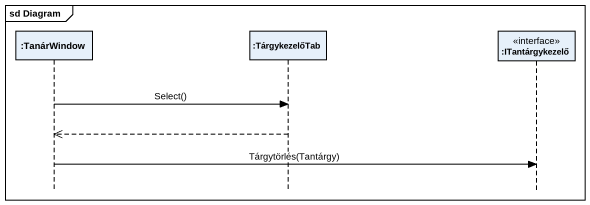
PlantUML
@startuml
mainframe sd Diagram
hide footbox
participant ":TanárWindow" as TanárWindow
participant ":TárgykezelőTab" as TárgykezelőTab
participant ":ITantárgykezelő" as ITantárgykezelő <<interface>>

TanárWindow -> TárgykezelőTab : Select()
TárgykezelőTab -->> TanárWindow
TanárWindow -> ITantárgykezelő : Tárgytörlés(Tantárgy)
@enduml
